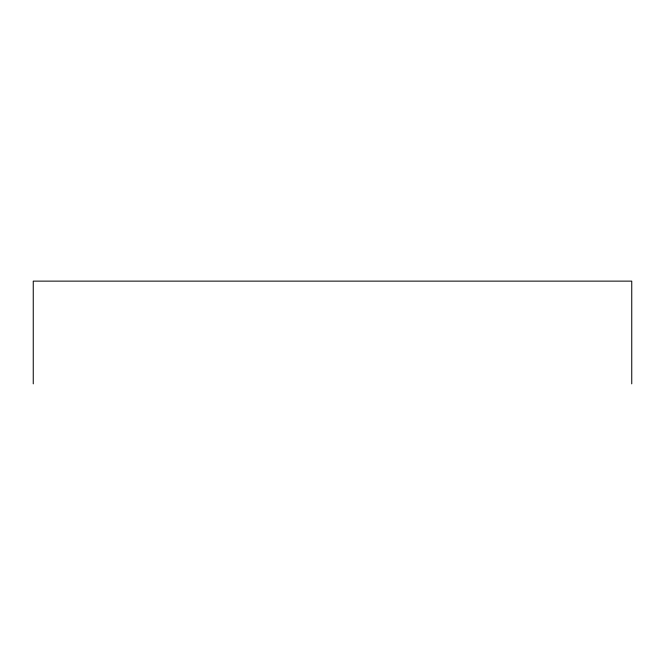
<?xml version="1.0" encoding="UTF-8"?>
<svg xmlns="http://www.w3.org/2000/svg" width="665" height="665" viewBox="0 0 665 665"><rect width="100%" height="100%" fill="white"/><g stroke="black" fill="none" stroke-linecap="round" stroke-linejoin="round"><path stroke-width="1" d="M631.75 383.871L631.75 281.129L33.25 281.129L33.25 383.871"/></g></svg>
